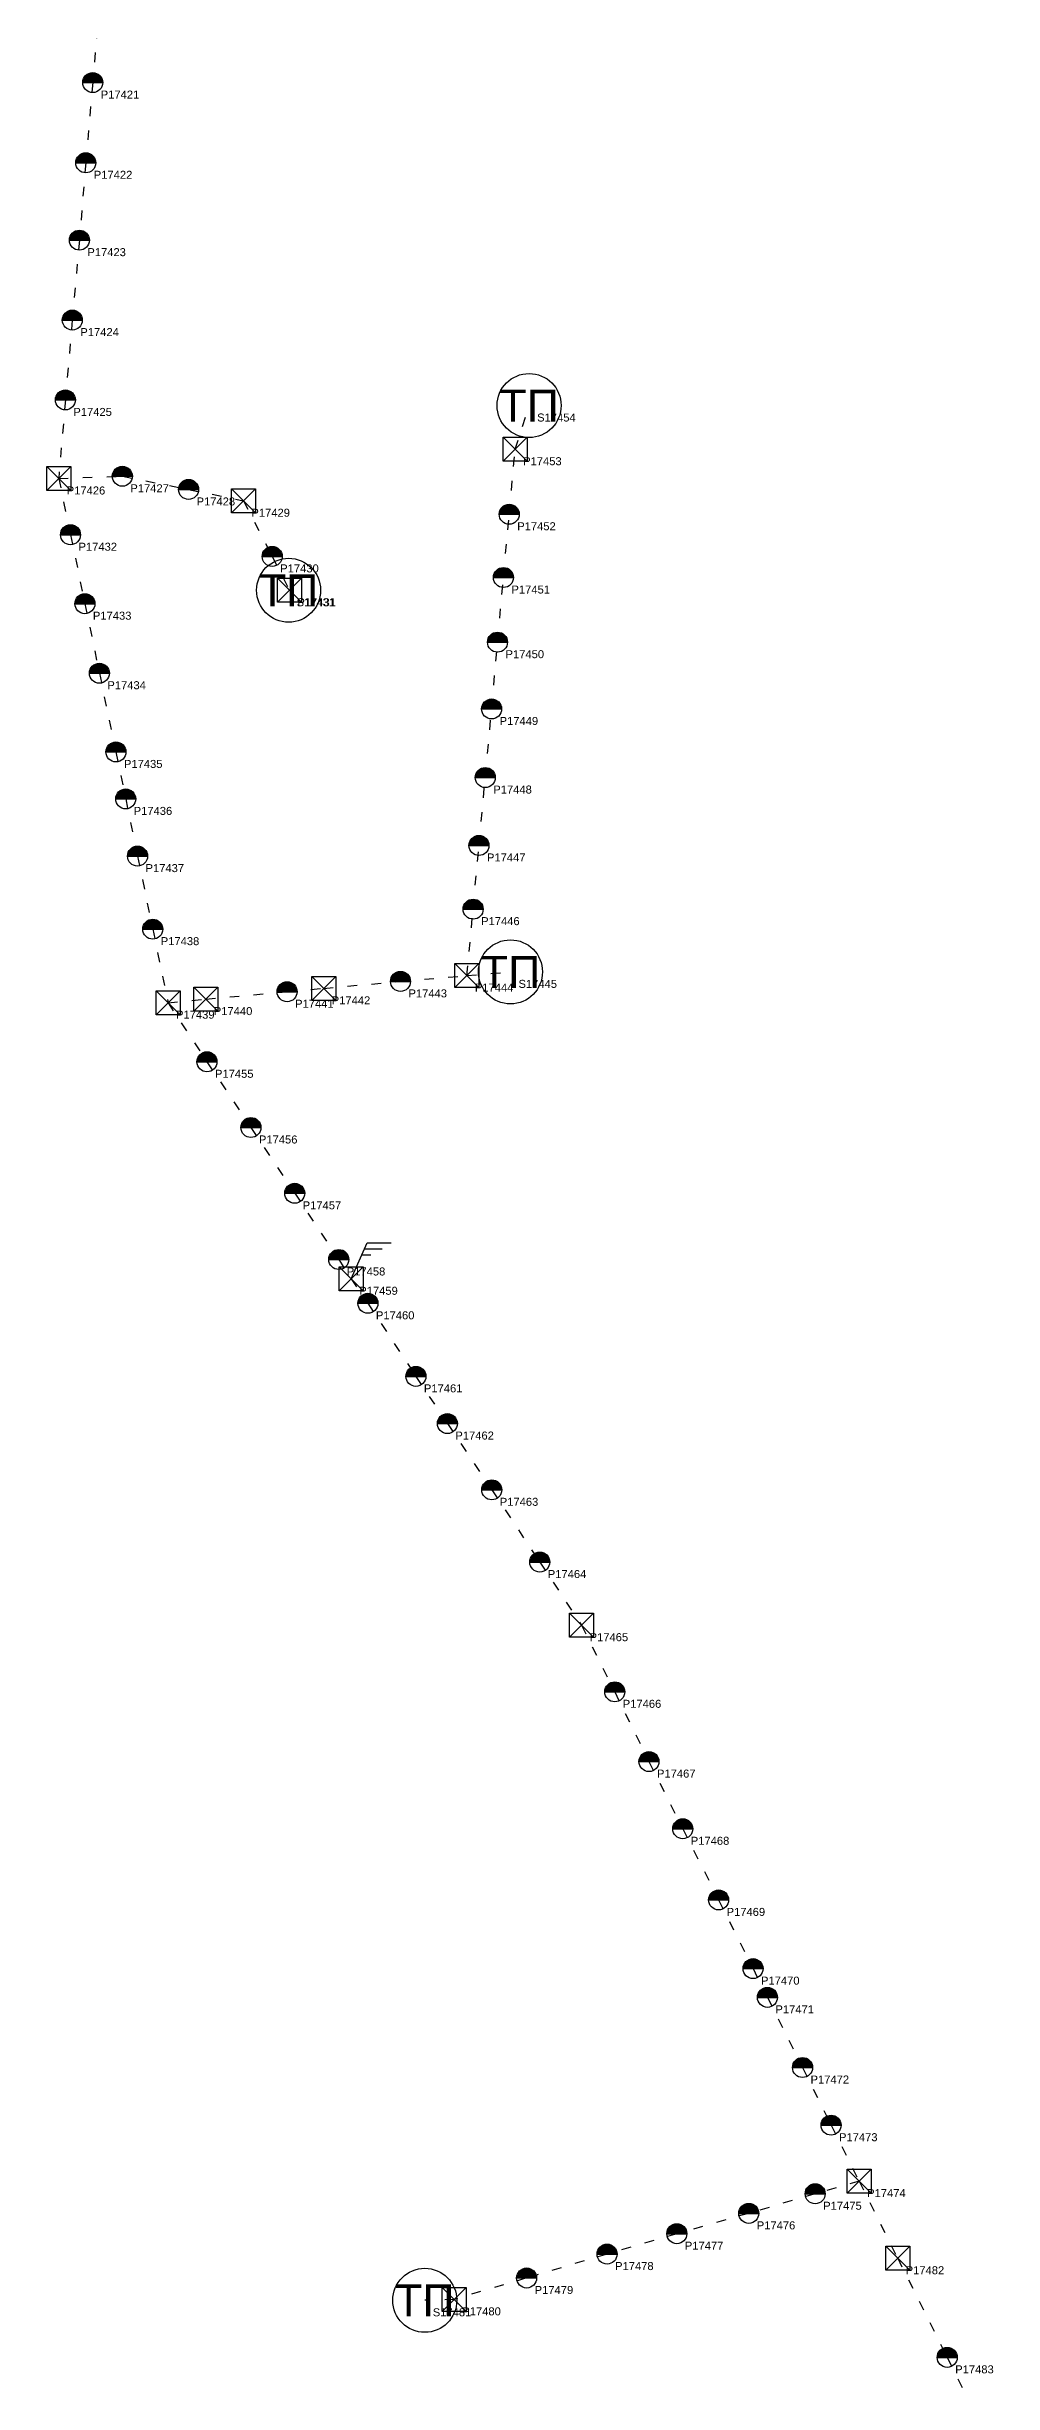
# Model space of a CAD drawing. Header units: metres. Extents: x 312646 to 321649, y 4821441 to 4834171.
# Drawn here: x 314296 to 315479, y 4828251 to 4831171 of the extents above; entities that cross this region are included whole.
import ezdxf
from ezdxf.enums import TextEntityAlignment as Align

# ---------------------------------------------------------------- set-up
doc = ezdxf.new("R2010")
doc.units = ezdxf.units.M
doc.header["$MEASUREMENT"] = 0
doc.linetypes.add('ACAD_ISO03W100', pattern=[30, 12, -18])
for name, color, linetype, lineweight in [('1_4', 7, 'Continuous', 25), ('21_2', 200, 'ACAD_ISO03W100', 25), ('28_2', 7, 'Continuous', 25), ('28_3', 7, 'Continuous', 25), ('57_2', 7, 'Continuous', 30), ('8_1', 140, 'Continuous', 25)]:
    doc.layers.add(name, color=color, linetype=linetype, lineweight=lineweight)
doc.styles.get("Standard").update_dxf_attribs({"font": 'arial.ttf', "height": 2})

# ---------------------------------------------------------------- blocks, each defined once
blk = doc.blocks.new('SECTIONALIZER-8_1')
at = {"layer": '8_1'}
for points in [[(0, 0), (2, 4.5)], [(1.33, 3), (2.43, 3)], [(1.67, 3.75), (3.86, 3.75)], [(2, 4.5), (5, 4.5)]]:
    blk.add_lwpolyline(points, dxfattribs=at)
blk = doc.blocks.new('TP-1_4')
at = {"layer": '1_4'}
blk.add_circle((0, 0), 4, dxfattribs=at)
at = {"layer": '1_4', "insert": (0, 0), "char_height": 4, "attachment_point": 5}
blk.add_mtext_dynamic_manual_height_columns('ТП', width=5.0652, gutter_width=75, heights=[0], dxfattribs=at)
at = {"layer": '1_4'}
blk.add_attdef('FIELD_ID', (4.98, 0.01), '', height=4, dxfattribs=at)
blk = doc.blocks.new('PYLON-MV-28_3')
at = {"layer": '28_3'}
blk.add_lwpolyline([(-1.5, 1.5), (1.5, 1.5), (1.5, -1.5), (-1.5, -1.5)], close=True, dxfattribs=at)
for points in [[(-1.5, 1.5), (1.5, -1.5)], [(-1.5, -1.5), (1.5, 1.5)]]:
    blk.add_lwpolyline(points, dxfattribs=at)
blk.add_attdef('FIELD_ID', (2.57, 0), '', height=2, dxfattribs=at)
blk = doc.blocks.new('PYLON-MV-28_2')
at = {"layer": '28_2'}
blk.add_hatch(color=256, dxfattribs=at).paths.add_polyline_path([(-1.25, 0), (1.25, 0, 1)])
blk.add_line((-1.25, 0), (1.25, 0), dxfattribs=at)
blk.add_circle((0, 0), 1.25, dxfattribs=at)
blk.add_attdef('FIELD_ID', (2.57, 0), '', height=2, dxfattribs=at)

msp = doc.modelspace()

# ---------------------------------------------------------------- linework, layer by layer
at = {"layer": '21_2'}
for points in [[(314649.6, 4832478), (314662, 4832433.8), (314635.6, 4832358.7), (314606.3, 4832273.5), (314575.8, 4832185.9), (314545.9, 4832100.6), (314515.8, 4832013.1), (314485.7, 4831926.9), (314455.6, 4831841), (314428.9, 4831764), (314401, 4831684.1), (314393, 4831589.5), (314385.9, 4831506.6), (314377.5, 4831408.9), (314369.3, 4831315), (314361.7, 4831223.8), (314353.4, 4831126.6), (314344.7, 4831026.3), (314336.7, 4830929.6), (314327.9, 4830829.7), (314319.2, 4830729.9), (314310.9, 4830631.7)], [(314821, 4830010.4), (314828.8, 4830093.4), (314836.1, 4830173), (314844, 4830257.9), (314851.9, 4830343.6), (314859.3, 4830427.1), (314866.7, 4830507.9), (314873.9, 4830587), (314881.3, 4830668.3), (314898.8, 4830722.9)], [(314310.9, 4830631.7), (314390.4, 4830634.5), (314473.2, 4830618), (314541.7, 4830603.9), (314577.7, 4830534.3), (314599.2, 4830492)], [(314310.9, 4830631.7), (314325.6, 4830561.4), (314343.6, 4830475.2), (314361.7, 4830388.3), (314382.4, 4830289.9), (314394.6, 4830231.2), (314409.4, 4830159.7), (314428.4, 4830068.4), (314447.5, 4829976.5)], [(314447.5, 4829976.5), (314494.7, 4829981), (314596.3, 4829990.2), (314642.1, 4829994.4), (314738, 4830003.1), (314821, 4830010.4)], [(314821, 4830010.4), (314875.5, 4830015)], [(314447.5, 4829976.5), (314496.2, 4829902.6), (314551.1, 4829820.5), (314605.8, 4829738.2), (314660.9, 4829655.5), (314676.5, 4829631.4)], [(314676.5, 4829631.4), (314697.3, 4829600.7), (314757.3, 4829509.4), (314796.6, 4829450.4), (314852.1, 4829367.6), (314912.1, 4829277.3), (314964.4, 4829198.4), (315005.8, 4829115.1), (315048.6, 4829027.9), (315090.8, 4828943.9), (315135.6, 4828855), (315178.6, 4828769.1), (315196.6, 4828733.2), (315240.5, 4828645.5), (315276.1, 4828573.4), (315311.2, 4828503.5)], [(315311.2, 4828503.5), (315256.3, 4828487.7), (315173.3, 4828463.2), (315083.4, 4828437.8), (314996.2, 4828412.3), (314895.7, 4828382.4), (314805.3, 4828355.7), (314768.4, 4828354.5)], [(315311.2, 4828503.5), (315359.4, 4828407.1), (315421.3, 4828283.2), (315451.1, 4828223.5)]]:
    msp.add_lwpolyline(points, dxfattribs=at)

# ---------------------------------------------------------------- block references
at = {"layer": '1_4', "xscale": 10, "yscale": 10}
for p in [(314898.8, 4830722.9), (314598.2, 4830492), (314875.5, 4830015), (314768.4, 4828354.5)]:
    msp.add_blockref('TP-1_4', p, dxfattribs=at)
at = {"layer": '28_2', "xscale": 10, "yscale": 10}
for p in [(314353.4, 4831126.6), (314344.7, 4831026.3), (314336.7, 4830929.6), (314327.9, 4830829.7), (314319.2, 4830729.9), (314390.4, 4830634.5), (314473.2, 4830618), (314873.9, 4830587), (314325.6, 4830561.4), (314577.7, 4830534.3), (314866.7, 4830507.9), (314343.6, 4830475.2), (314859.3, 4830427.1), (314361.7, 4830388.3), (314851.9, 4830343.6), (314382.4, 4830289.9), (314844, 4830257.9), (314394.6, 4830231.2), (314409.4, 4830159.7), (314836.1, 4830173), (314428.4, 4830068.4), (314828.8, 4830093.4), (314596.3, 4829990.2), (314738, 4830003.1), (314496.2, 4829902.6), (314551.1, 4829820.5), (314605.8, 4829738.2), (314660.9, 4829655.5), (314697.3, 4829600.7), (314757.3, 4829509.4), (314796.6, 4829450.4), (314852.1, 4829367.6), (314912.1, 4829277.3), (315005.8, 4829115.1), (315048.6, 4829027.9), (315090.8, 4828943.9), (315135.6, 4828855), (315178.6, 4828769.1), (315196.6, 4828733.2), (315240.5, 4828645.5), (315276.1, 4828573.4), (315173.3, 4828463.2), (315256.3, 4828487.7), (315083.4, 4828437.8), (314996.2, 4828412.3), (314895.7, 4828382.4), (315421.3, 4828283.2)]:
    msp.add_blockref('PYLON-MV-28_2', p, dxfattribs=at)
at = {"layer": '28_3', "xscale": 10, "yscale": 10}
for p in [(314881.3, 4830668.3), (314310.9, 4830631.7), (314541.7, 4830603.9), (314599.2, 4830492), (314821, 4830010.4), (314447.5, 4829976.5), (314494.7, 4829981), (314642.1, 4829994.4), (314676.5, 4829631.4), (314964.4, 4829198.4), (315311.2, 4828503.5), (315359.4, 4828407.1), (314805.3, 4828355.7)]:
    msp.add_blockref('PYLON-MV-28_3', p, dxfattribs=at)
at = {"layer": '8_1', "xscale": 10, "yscale": 10}
msp.add_blockref('SECTIONALIZER-8_1', (314676.5, 4829631.4), dxfattribs=at)

# ---------------------------------------------------------------- texts
at = {"layer": '57_2'}
for s, p in [('P17421', (314363.4, 4831116.6)), ('P17422', (314354.7, 4831016.3)), ('P17423', (314346.7, 4830919.6)), ('P17424', (314337.9, 4830819.7)), ('P17425', (314329.2, 4830719.9)), ('S17454', (314908.8, 4830712.9)), ('P17453', (314891.3, 4830658.3)), ('P17426', (314320.9, 4830621.7)), ('P17427', (314400.4, 4830624.5)), ('P17428', (314483.2, 4830608)), ('P17429', (314551.7, 4830593.9)), ('P17452', (314883.9, 4830577)), ('P17432', (314335.6, 4830551.4)), ('P17430', (314587.7, 4830524.3)), ('P17451', (314876.7, 4830497.9)), ('P17433', (314353.6, 4830465.2)), ('S17431', (314608.2, 4830482)), ('P17431', (314609.2, 4830482)), ('P17450', (314869.3, 4830417.1)), ('P17434', (314371.7, 4830378.3)), ('P17449', (314861.9, 4830333.6)), ('P17435', (314392.4, 4830279.9)), ('P17448', (314854, 4830247.9)), ('P17436', (314404.6, 4830221.2)), ('P17437', (314419.4, 4830149.7)), ('P17447', (314846.1, 4830163)), ('P17446', (314838.8, 4830083.4)), ('P17438', (314438.4, 4830058.4)), ('P17443', (314748, 4829993.1)), ('P17444', (314831, 4830000.4)), ('S17445', (314885.5, 4830005)), ('P17439', (314457.5, 4829966.5)), ('P17440', (314504.7, 4829971)), ('P17441', (314606.3, 4829980.2)), ('P17442', (314652.1, 4829984.4)), ('P17455', (314506.2, 4829892.6)), ('P17456', (314561.1, 4829810.5)), ('P17457', (314615.8, 4829728.2)), ('P17458', (314670.9, 4829645.5)), ('P17459', (314686.5, 4829621.4)), ('P17460', (314707.3, 4829590.7)), ('P17461', (314767.3, 4829499.4)), ('P17462', (314806.6, 4829440.4)), ('P17463', (314862.1, 4829357.6)), ('P17464', (314922.1, 4829267.3)), ('P17465', (314974.4, 4829188.4)), ('P17466', (315015.8, 4829105.1)), ('P17467', (315058.6, 4829017.9)), ('P17468', (315100.8, 4828933.9)), ('P17469', (315145.6, 4828845)), ('P17470', (315188.6, 4828759.1)), ('P17471', (315206.6, 4828723.2)), ('P17472', (315250.5, 4828635.5)), ('P17473', (315286.1, 4828563.4)), ('P17475', (315266.3, 4828477.7)), ('P17474', (315321.2, 4828493.5)), ('P17476', (315183.3, 4828453.2)), ('P17477', (315093.4, 4828427.8)), ('P17478', (315006.2, 4828402.3)), ('P17482', (315369.4, 4828397.1)), ('P17479', (314905.7, 4828372.4)), ('S17481', (314778.4, 4828344.5)), ('P17480', (314815.3, 4828345.7)), ('P17483', (315431.3, 4828273.2))]:
    msp.add_text(s, height=10, dxfattribs=at).set_placement(p, align=Align.TOP_LEFT)

doc.saveas('drawing.dxf')
